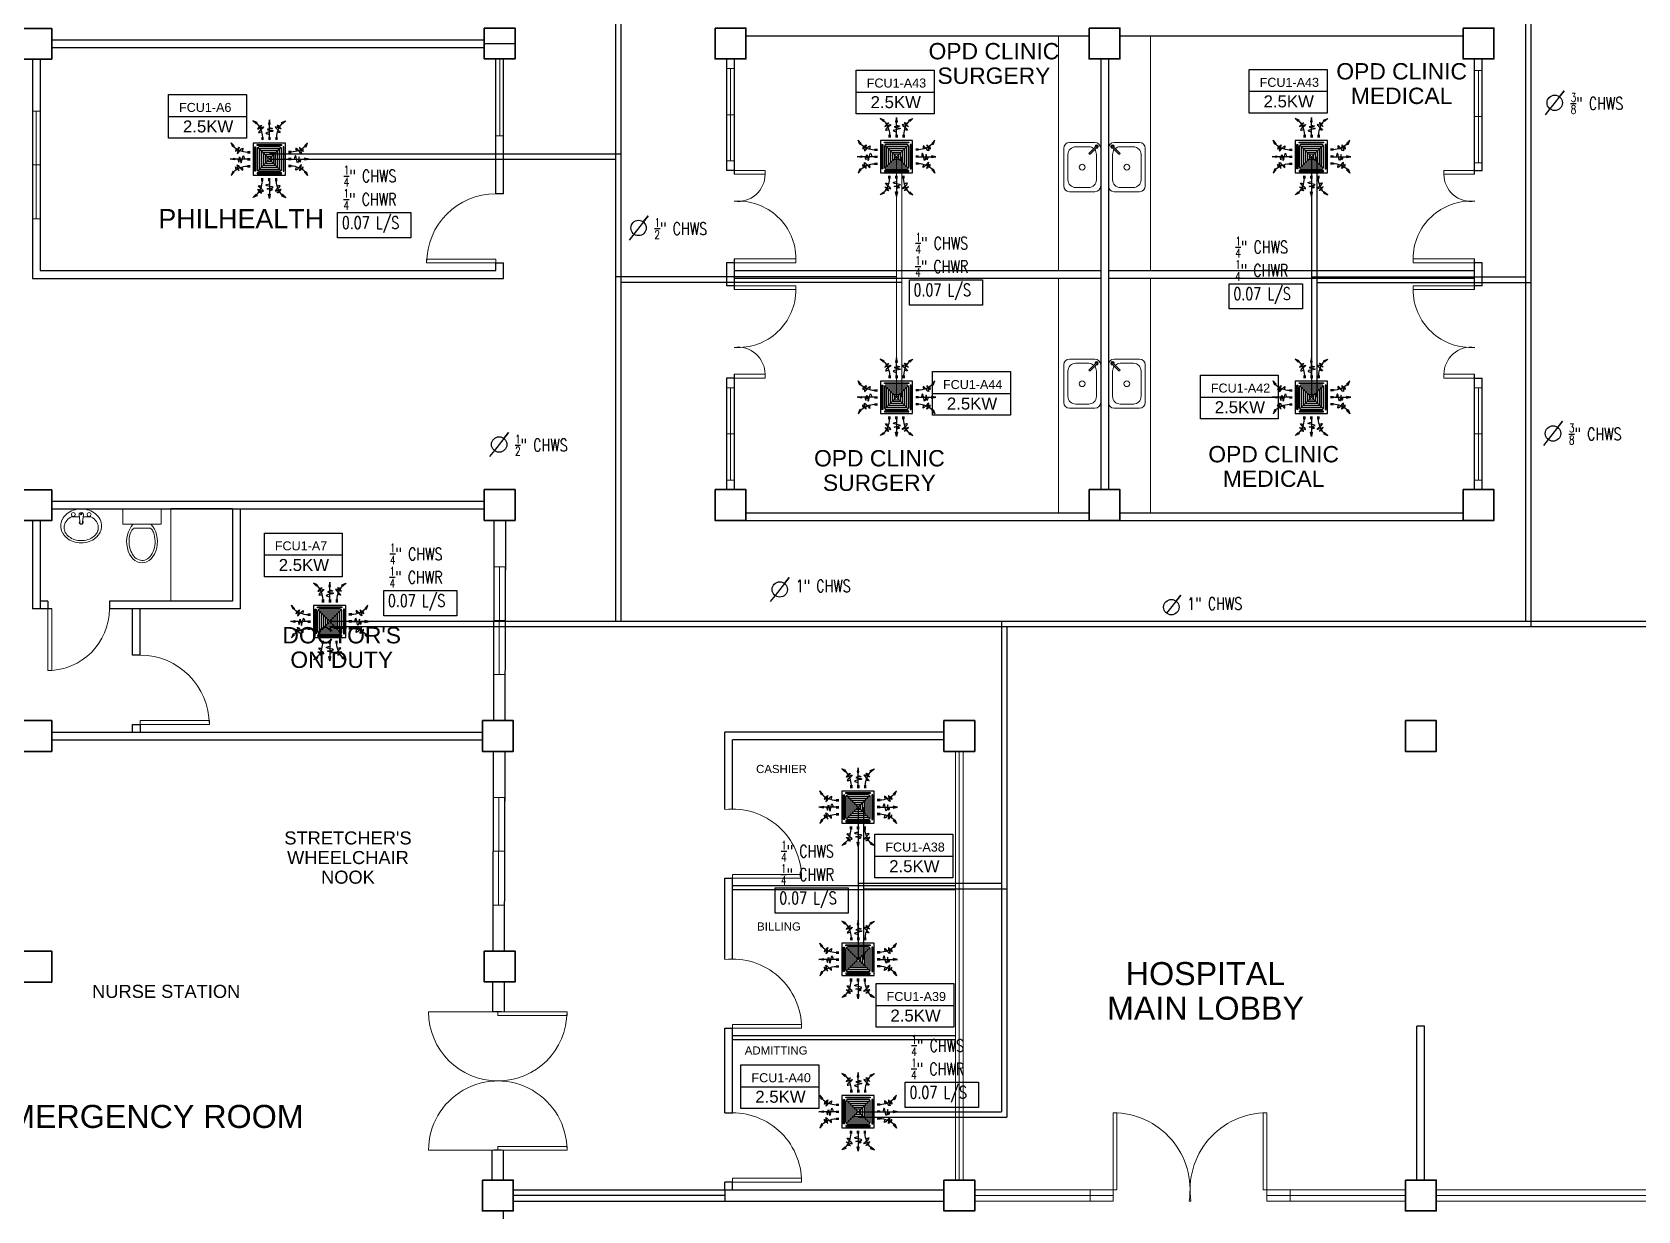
# Model space of a CAD drawing. Header units: millimetres. Extents: x 5 to 430, y 3 to 339.
# Drawn here: x 145.88 to 166.76, y 183.08 to 198.41 of the extents above; entities that cross this region are included whole.
import ezdxf

# ---------------------------------------------------------------- set-up
doc = ezdxf.new("R2010")
doc.units = ezdxf.units.MM
doc.header["$MEASUREMENT"] = 0
for name, color, linetype in [('AIR', 7, 'Continuous'), ('fcu line', 7, 'Continuous'), ('fcu return', 7, 'Continuous'), ('label', 7, 'Continuous'), ('Legends', 7, 'Continuous'), ('pipe label', 7, 'Continuous')]:
    doc.layers.add(name, color=color, linetype=linetype)
doc.styles.add('Arch-Dim', font='simplex.shx', dxfattribs={"width": 0.75})
doc.styles.get("Standard").update_dxf_attribs({"font": 'arial.ttf'})
doc.styles.add('SWISSLT175', font='swissl.ttf', dxfattribs={"height": 0.175})

# ---------------------------------------------------------------- blocks, each defined once
blk = doc.blocks.new('FCU-13000P (CASSETTE SPLIT)')
at = {"layer": 'AIR', "ltscale": 3}
for p, q in [((0, 0.523), (0, 1)), ((-0.193, 0.558), (-0.193, 0.487)), ((-0.162, 0.558), (-0.162, 0.487)), ((-0.016, 0.558), (-0.016, 0.487)), ((0.016, 0.558), (0.016, 0.487)), ((0.162, 0.558), (0.162, 0.487)), ((0.193, 0.558), (0.193, 0.487)), ((-0.523, 0), (-1, 0)), ((-0.558, 0.193), (-0.487, 0.193)), ((-0.558, 0.162), (-0.487, 0.162)), ((-0.558, 0.016), (-0.487, 0.016)), ((0.558, 0.193), (0.487, 0.193)), ((0.558, 0.162), (0.487, 0.162)), ((0.558, 0.016), (0.487, 0.016)), ((0.523, 0), (1, 0)), ((-0.558, -0.016), (-0.487, -0.016)), ((-0.558, -0.162), (-0.487, -0.162)), ((-0.558, -0.193), (-0.487, -0.193)), ((0.558, -0.016), (0.487, -0.016)), ((0.558, -0.162), (0.487, -0.162)), ((0.558, -0.193), (0.487, -0.193)), ((-0.193, -0.558), (-0.193, -0.487)), ((-0.162, -0.558), (-0.162, -0.487)), ((-0.016, -0.558), (-0.016, -0.487)), ((0, -0.523), (0, -1)), ((0.016, -0.558), (0.016, -0.487)), ((0.162, -0.558), (0.162, -0.487)), ((0.193, -0.558), (0.193, -0.487))]:
    blk.add_line(p, q, dxfattribs=at)
at = {"layer": 'AIR'}
for p, q in [((0.295, -0.295), (-0.295, 0.295)), ((0.295, 0.295), (-0.295, -0.295))]:
    blk.add_line(p, q, dxfattribs=at)
at = {"layer": 'AIR', "ltscale": 3}
for points in [[(-0.335, 0.895), (-0.311, 0.932), (-0.416, 0.973)], [(-0.022, 0.89), (0.022, 0.89), (0, 1)], [(0.335, 0.895), (0.311, 0.932), (0.416, 0.973)], [(-0.895, 0.335), (-0.932, 0.311), (-0.973, 0.416)], [(0.895, 0.335), (0.932, 0.311), (0.973, 0.416)], [(-0.89, 0.022), (-0.89, -0.022), (-1, 0)], [(0.89, 0.022), (0.89, -0.022), (1, 0)], [(-0.895, -0.335), (-0.932, -0.311), (-0.973, -0.416)], [(0.895, -0.335), (0.932, -0.311), (0.973, -0.416)], [(-0.335, -0.895), (-0.311, -0.932), (-0.416, -0.973)], [(-0.022, -0.89), (0.022, -0.89), (0, -1)], [(0.335, -0.895), (0.311, -0.932), (0.416, -0.973)]]:
    blk.add_lwpolyline(points, close=True, dxfattribs=at)
at = {"layer": 'AIR'}
for points in [[(-0.323, 0.914, -0.171809), (-0.178, 0.558), (-0.178, 0.522)], [(0.323, 0.914, 0.171809), (0.178, 0.558), (0.178, 0.522)], [(-0.914, 0.323, 0.171809), (-0.558, 0.178), (-0.522, 0.178)], [(0.914, 0.323, -0.171809), (0.558, 0.178), (0.522, 0.178)], [(-0.914, -0.323, -0.171809), (-0.558, -0.178), (-0.522, -0.178)], [(0.914, -0.323, 0.171809), (0.558, -0.178), (0.522, -0.178)], [(-0.323, -0.914, 0.171809), (-0.178, -0.558), (-0.178, -0.522)], [(0.323, -0.914, -0.171809), (0.178, -0.558), (0.178, -0.522)]]:
    blk.add_lwpolyline(points, format="xyb", dxfattribs=at)
for points in [[(-0.41, -0.41), (0.41, -0.41), (0.41, 0.41), (-0.41, 0.41)], [(-0.373, 0.31), (-0.348, 0.31), (-0.348, -0.31), (-0.373, -0.31)], [(-0.31, 0.372), (0.31, 0.372), (0.31, 0.348), (-0.31, 0.348)], [(-0.26, -0.26), (0.26, -0.26), (0.26, 0.26), (-0.26, 0.26)], [(-0.21, -0.21), (0.21, -0.21), (0.21, 0.21), (-0.21, 0.21)], [(-0.16, -0.16), (0.16, -0.16), (0.16, 0.16), (-0.16, 0.16)], [(-0.11, -0.11), (0.11, -0.11), (0.11, 0.11), (-0.11, 0.11)], [(-0.06, -0.06), (0.06, -0.06), (0.06, 0.06), (-0.06, 0.06)], [(0.372, 0.31), (0.348, 0.31), (0.348, -0.31), (0.372, -0.31)], [(-0.31, -0.373), (0.31, -0.373), (0.31, -0.348), (-0.31, -0.348)]]:
    blk.add_lwpolyline(points, close=True, dxfattribs=at)
blk.add_lwpolyline([(-0.26, -0.31), (0.26, -0.31, 0.414214), (0.31, -0.26), (0.31, 0.26, 0.414214), (0.26, 0.31), (-0.26, 0.31, 0.414214), (-0.31, 0.26), (-0.31, -0.26, 0.414214)], format="xyb", close=True, dxfattribs=at)
at = {"layer": 'AIR', "ltscale": 3}
for points in [[(-0.268, 0.84), (-0.231, 0.852), (-0.134, 0.882), (-0.422, 0.704), (0.005, 0.903), (-0.358, 0.645), (-0.239, 0.678), (-0.199, 0.69)], [(0.268, 0.84), (0.231, 0.852), (0.134, 0.882), (0.422, 0.704), (-0.005, 0.903), (0.358, 0.645), (0.239, 0.678), (0.199, 0.69)], [(-0.84, 0.268), (-0.852, 0.231), (-0.882, 0.134), (-0.704, 0.422), (-0.903, -0.005), (-0.645, 0.358), (-0.678, 0.239), (-0.69, 0.199)], [(0.84, 0.268), (0.852, 0.231), (0.882, 0.134), (0.704, 0.422), (0.903, -0.005), (0.645, 0.358), (0.678, 0.239), (0.69, 0.199)], [(-0.84, -0.268), (-0.852, -0.231), (-0.882, -0.134), (-0.704, -0.422), (-0.903, 0.005), (-0.645, -0.358), (-0.678, -0.239), (-0.69, -0.199)], [(0.84, -0.268), (0.852, -0.231), (0.882, -0.134), (0.704, -0.422), (0.903, 0.005), (0.645, -0.358), (0.678, -0.239), (0.69, -0.199)], [(-0.268, -0.84), (-0.231, -0.852), (-0.134, -0.882), (-0.422, -0.704), (0.005, -0.903), (-0.358, -0.645), (-0.239, -0.678), (-0.199, -0.69)], [(0.268, -0.84), (0.231, -0.852), (0.134, -0.882), (0.422, -0.704), (-0.005, -0.903), (0.358, -0.645), (0.239, -0.678), (0.199, -0.69)]]:
    blk.add_open_spline(points, degree=3, knots=[0.0032834, 0.0032834, 0.0032834, 0.0032834, 0.0712567, 0.1924075, 0.3347111, 0.5062145, 0.5813292, 0.5813292, 0.5813292, 0.5813292], dxfattribs=at)
for points in [[(0, 0.8), (0.077, 0.776), (-0.058, 0.755), (0.098, 0.718), (-0.087, 0.663), (0, 0.631)], [(-0.8, 0), (-0.776, -0.077), (-0.755, 0.058), (-0.718, -0.098), (-0.663, 0.087), (-0.631, 0)], [(0.8, 0), (0.776, -0.077), (0.755, 0.058), (0.718, -0.098), (0.663, 0.087), (0.631, 0)], [(0, -0.8), (0.077, -0.776), (-0.058, -0.755), (0.098, -0.718), (-0.087, -0.663), (0, -0.631)]]:
    blk.add_spline(points, degree=3, dxfattribs=at)
for points in [[(-0.416, 0.973), (-0.335, 0.895), (-0.311, 0.932)], [(0, 1), (-0.022, 0.89), (0.022, 0.89)], [(0.416, 0.973), (0.335, 0.895), (0.311, 0.932)], [(-0.973, 0.416), (-0.895, 0.335), (-0.932, 0.311)], [(0.973, 0.416), (0.895, 0.335), (0.932, 0.311)], [(-1, 0), (-0.89, 0.022), (-0.89, -0.022)], [(1, 0), (0.89, 0.022), (0.89, -0.022)], [(-0.973, -0.416), (-0.895, -0.335), (-0.932, -0.311)], [(0.973, -0.416), (0.895, -0.335), (0.932, -0.311)], [(-0.416, -0.973), (-0.335, -0.895), (-0.311, -0.932)], [(0, -1), (-0.022, -0.89), (0.022, -0.89)], [(0.416, -0.973), (0.335, -0.895), (0.311, -0.932)]]:
    blk.add_solid(points, dxfattribs=at)

msp = doc.modelspace()

# ---------------------------------------------------------------- linework, layer by layer
at = {"color": 8, "lineweight": 25}
for p, q in [((155.162, 198.36), (159.625, 198.36)), ((160.025, 198.36), (164.487, 198.36)), ((146.137, 198.307), (151.762, 198.307)), ((146.137, 198.207), (151.762, 198.207)), ((151.762, 198.26), (152.162, 198.26)), ((145.887, 198.057), (145.887, 195.207)), ((145.987, 198.057), (145.987, 195.307)), ((151.912, 196.307), (151.912, 198.06)), ((152.012, 196.307), (152.012, 198.06)), ((154.912, 198.06), (154.912, 196.61)), ((155.012, 198.06), (155.012, 196.56)), ((159.775, 198.06), (159.775, 192.46)), ((159.875, 198.06), (159.875, 192.46)), ((164.637, 196.56), (164.637, 198.06)), ((164.737, 196.61), (164.737, 198.06)), ((155.012, 196.61), (154.912, 196.61)), ((164.637, 196.61), (164.737, 196.61)), ((152.012, 196.307), (151.912, 196.307)), ((151.912, 195.307), (151.912, 195.407)), ((151.912, 195.307), (151.912, 195.407)), ((151.912, 195.407), (152.012, 195.407)), ((152.012, 195.207), (152.012, 195.407)), ((154.912, 195.41), (154.912, 195.11)), ((155.012, 195.41), (154.912, 195.41)), ((155.012, 195.46), (155.012, 195.06)), ((164.637, 195.06), (164.637, 195.46)), ((164.737, 195.41), (164.637, 195.41)), ((164.737, 195.11), (164.737, 195.41)), ((145.887, 195.207), (152.012, 195.207)), ((145.987, 195.307), (151.912, 195.307)), ((155.012, 195.31), (159.775, 195.31)), ((155.012, 195.21), (159.775, 195.21)), ((159.875, 195.31), (164.637, 195.31)), ((159.875, 195.21), (164.637, 195.21)), ((155.012, 195.11), (154.912, 195.11)), ((164.737, 195.11), (164.637, 195.11)), ((155.012, 193.96), (155.012, 192.46)), ((164.637, 192.46), (164.637, 193.96)), ((154.912, 193.91), (154.912, 192.46)), ((155.012, 193.91), (154.912, 193.91)), ((164.637, 193.91), (164.737, 193.91)), ((164.737, 192.46), (164.737, 193.91)), ((146.137, 192.309), (151.762, 192.31)), ((146.137, 192.209), (151.762, 192.21)), ((146.137, 192.209), (148.487, 192.209)), ((148.487, 192.209), (147.687, 192.209)), ((148.487, 192.209), (148.587, 192.209)), ((148.487, 192.209), (148.487, 191.009)), ((148.587, 192.209), (148.587, 190.909)), ((155.162, 192.16), (159.625, 192.16)), ((160.025, 192.16), (164.487, 192.16)), ((145.887, 192.057), (145.887, 190.909)), ((145.987, 192.057), (145.987, 190.909)), ((151.887, 192.06), (151.88, 189.457)), ((152.037, 192.059), (152.03, 189.457)), ((155.162, 192.06), (159.625, 192.06)), ((160.025, 192.06), (164.487, 192.06)), ((145.987, 190.909), (145.887, 190.909)), ((146.087, 191.009), (145.987, 191.009)), ((146.137, 190.909), (145.987, 190.909)), ((146.087, 191.009), (146.087, 190.909)), ((148.487, 191.009), (146.887, 191.009)), ((146.887, 191.009), (146.887, 190.909)), ((148.587, 190.909), (146.887, 190.909)), ((147.187, 190.307), (147.187, 190.909)), ((147.287, 190.307), (147.287, 190.909)), ((147.287, 190.307), (147.187, 190.307)), ((147.187, 189.307), (147.187, 189.407)), ((147.187, 189.407), (147.287, 189.407)), ((147.287, 189.407), (147.287, 189.307)), ((146.137, 189.307), (151.737, 189.307)), ((146.137, 189.207), (151.737, 189.207)), ((154.887, 188.307), (154.887, 189.307)), ((157.737, 189.307), (154.887, 189.307)), ((154.987, 188.302), (154.987, 189.207)), ((154.987, 188.302), (154.987, 189.207)), ((157.737, 189.207), (154.987, 189.207)), ((151.879, 189.057), (151.871, 186.46)), ((152.029, 189.057), (152.021, 186.46)), ((154.887, 186.357), (154.887, 187.407)), ((154.887, 187.407), (154.987, 187.407)), ((154.987, 186.352), (154.987, 187.407)), ((154.987, 186.352), (154.987, 187.407)), ((157.887, 187.307), (154.987, 187.307)), ((157.887, 187.257), (154.987, 187.257)), ((151.87, 186.06), (151.87, 185.671)), ((152.02, 186.06), (152.02, 185.671)), ((151.987, 185.671), (151.87, 185.671)), ((154.887, 184.357), (154.887, 185.457)), ((154.887, 185.457), (154.987, 185.457)), ((154.987, 184.352), (154.987, 185.457)), ((154.987, 184.352), (154.987, 185.457)), ((163.887, 183.482), (163.887, 185.482)), ((163.987, 185.482), (163.887, 185.482)), ((163.987, 183.482), (163.987, 185.482)), ((157.887, 185.357), (154.987, 185.357)), ((157.887, 185.307), (154.987, 185.307)), ((151.862, 183.482), (151.862, 183.871)), ((151.987, 183.871), (151.887, 183.871)), ((152.012, 183.482), (152.012, 183.871)), ((152.137, 183.357), (157.737, 183.357)), ((154.887, 183.357), (154.887, 183.457)), ((154.987, 183.457), (154.887, 183.457)), ((154.987, 183.357), (154.987, 183.457)), ((154.987, 183.357), (154.987, 183.457)), ((154.987, 183.357), (154.987, 183.457)), ((152.137, 183.207), (157.737, 183.207)), ((152.037, 180.46), (152.012, 183.083))]:
    msp.add_line(p, q, dxfattribs=at)
at = {"color": 8, "lineweight": 9}
for p, q in [((159.225, 195.31), (159.225, 198.36)), ((160.425, 195.31), (160.425, 198.36)), ((151.912, 198.06), (151.912, 197.06)), ((151.962, 198.06), (151.962, 197.06)), ((145.887, 196.682), (145.887, 197.382)), ((145.887, 197.382), (145.987, 197.382)), ((145.937, 197.382), (145.937, 195.982)), ((145.987, 197.382), (145.987, 195.982)), ((151.912, 197.06), (152.012, 197.06)), ((145.887, 196.682), (145.987, 196.682)), ((145.987, 195.982), (145.887, 195.982)), ((159.225, 192.16), (159.225, 195.21)), ((160.425, 192.16), (160.425, 195.21)), ((146.506, 192.011), (146.493, 192.133)), ((146.535, 192.011), (146.549, 192.133)), ((147.062, 192.209), (147.562, 192.209)), ((147.062, 192.009), (147.062, 192.209)), ((147.562, 192.209), (147.562, 192.009)), ((147.687, 192.209), (147.687, 191.009)), ((147.562, 192.009), (147.062, 192.009)), ((147.403, 191.959), (147.222, 191.959)), ((152.034, 191.458), (151.886, 191.458)), ((151.886, 191.458), (151.886, 190.058)), ((151.96, 191.458), (151.956, 190.058)), ((152.034, 190.758), (152.034, 191.458)), ((152.034, 190.758), (151.886, 190.758)), ((151.886, 190.058), (152.032, 190.058)), ((157.887, 189.057), (157.887, 183.482)), ((157.937, 189.057), (157.937, 183.482)), ((157.987, 189.057), (157.987, 183.482)), ((152.025, 188.459), (151.877, 188.459)), ((151.877, 188.459), (151.877, 187.059)), ((151.951, 188.459), (151.947, 187.058)), ((152.025, 187.759), (152.025, 188.459)), ((152.025, 187.759), (151.877, 187.759)), ((151.877, 187.059), (152.023, 187.058)), ((158.137, 183.357), (159.987, 183.357)), ((159.987, 183.357), (158.137, 183.357)), ((159.937, 183.357), (159.637, 183.357)), ((159.637, 183.357), (159.637, 183.207)), ((159.937, 183.357), (159.937, 183.207)), ((161.887, 183.357), (163.737, 183.357)), ((163.737, 183.357), (161.887, 183.357)), ((161.937, 183.357), (161.937, 183.207)), ((161.937, 183.357), (162.237, 183.357)), ((162.237, 183.357), (162.237, 183.207)), ((164.137, 183.357), (167.487, 183.357)), ((159.637, 183.282), (158.137, 183.282)), ((158.137, 183.207), (159.937, 183.207)), ((159.637, 183.282), (159.937, 183.282)), ((162.237, 183.282), (161.937, 183.282)), ((161.937, 183.207), (163.737, 183.207)), ((162.237, 183.282), (163.737, 183.282)), ((164.137, 183.282), (167.487, 183.282)), ((164.137, 183.207), (167.487, 183.207))]:
    msp.add_line(p, q, dxfattribs=at)
at = {"color": 8, "linetype": 'ByBlock', "lineweight": 9}
for p, q in [((155.012, 197.935), (154.912, 197.935)), ((154.912, 197.935), (154.912, 196.735)), ((154.962, 197.935), (154.962, 196.735)), ((155.012, 197.335), (155.012, 197.935)), ((164.737, 197.91), (164.637, 197.91)), ((164.637, 197.91), (164.637, 196.71)), ((164.687, 197.91), (164.687, 196.71)), ((164.737, 197.31), (164.737, 197.91)), ((154.912, 197.335), (155.012, 197.335)), ((164.637, 197.31), (164.737, 197.31)), ((154.912, 196.735), (155.012, 196.735)), ((164.637, 196.71), (164.737, 196.71)), ((155.012, 193.785), (154.912, 193.785)), ((154.912, 193.785), (154.912, 192.585)), ((154.962, 193.785), (154.962, 192.585)), ((155.012, 193.185), (155.012, 193.785)), ((164.737, 193.785), (164.637, 193.785)), ((164.637, 193.785), (164.637, 192.585)), ((164.687, 193.785), (164.687, 192.585)), ((164.737, 193.185), (164.737, 193.785)), ((154.912, 193.185), (155.012, 193.185)), ((164.637, 193.185), (164.737, 193.185)), ((154.912, 192.585), (155.012, 192.585)), ((164.637, 192.585), (164.737, 192.585))]:
    msp.add_line(p, q, dxfattribs=at)
at = {"color": 8, "lineweight": 9, "ltscale": 0.4}
for p, q in [((159.295, 196.898), (159.295, 196.408)), ((159.7, 196.973), (159.37, 196.973)), ((159.62, 196.918), (159.45, 196.918)), ((159.716, 196.926), (159.624, 196.835)), ((159.728, 196.914), (159.637, 196.823)), ((159.775, 196.408), (159.775, 196.898)), ((159.875, 196.408), (159.875, 196.898)), ((159.922, 196.914), (160.013, 196.823)), ((159.934, 196.926), (160.025, 196.835)), ((159.95, 196.973), (160.28, 196.973)), ((160.03, 196.918), (160.2, 196.918)), ((160.355, 196.898), (160.355, 196.408)), ((159.35, 196.818), (159.35, 196.488)), ((159.72, 196.488), (159.72, 196.818)), ((159.93, 196.488), (159.93, 196.818)), ((160.3, 196.818), (160.3, 196.488)), ((159.37, 196.333), (159.7, 196.333)), ((159.45, 196.388), (159.62, 196.388)), ((160.28, 196.333), (159.95, 196.333)), ((160.2, 196.388), (160.03, 196.388)), ((159.7, 194.157), (159.37, 194.157)), ((159.95, 194.157), (160.28, 194.157)), ((159.295, 194.082), (159.295, 193.592)), ((159.35, 194.002), (159.35, 193.672)), ((159.62, 194.102), (159.45, 194.102)), ((159.716, 194.11), (159.624, 194.018)), ((159.728, 194.097), (159.637, 194.006)), ((159.72, 193.672), (159.72, 194.002)), ((159.775, 193.592), (159.775, 194.082)), ((159.875, 193.592), (159.875, 194.082)), ((159.922, 194.097), (160.013, 194.006)), ((159.93, 193.672), (159.93, 194.002)), ((159.934, 194.11), (160.025, 194.018)), ((160.03, 194.102), (160.2, 194.102)), ((160.3, 194.002), (160.3, 193.672)), ((160.355, 194.082), (160.355, 193.592)), ((159.45, 193.572), (159.62, 193.572)), ((160.2, 193.572), (160.03, 193.572)), ((159.37, 193.517), (159.7, 193.517)), ((160.28, 193.517), (159.95, 193.517))]:
    msp.add_line(p, q, dxfattribs=at)
at = {"color": 8, "lineweight": 13}
for p, q in [((151.012, 195.457), (151.912, 195.457)), ((151.012, 195.407), (151.012, 195.457)), ((151.912, 195.407), (151.012, 195.407)), ((151.912, 195.457), (151.912, 195.407)), ((146.087, 190.909), (146.087, 190.109)), ((146.137, 190.909), (146.087, 190.909)), ((146.137, 190.109), (146.137, 190.909)), ((146.087, 190.109), (146.137, 190.109)), ((148.187, 189.457), (147.287, 189.457)), ((147.287, 189.457), (147.287, 189.407)), ((147.287, 189.407), (148.187, 189.407)), ((148.187, 189.407), (148.187, 189.457)), ((154.987, 187.407), (154.987, 187.457)), ((155.887, 187.457), (154.987, 187.457)), ((154.987, 187.407), (155.887, 187.407)), ((155.887, 187.407), (155.887, 187.457)), ((151.87, 185.671), (151.037, 185.671)), ((151.937, 185.671), (152.837, 185.671)), ((151.937, 185.621), (151.937, 185.671)), ((152.837, 185.621), (151.937, 185.621)), ((152.837, 185.671), (152.837, 185.621)), ((154.987, 185.457), (154.987, 185.507)), ((155.887, 185.507), (154.987, 185.507)), ((154.987, 185.457), (155.887, 185.457)), ((155.887, 185.457), (155.887, 185.507)), ((159.937, 183.357), (159.937, 184.357)), ((159.937, 184.357), (159.987, 184.357)), ((159.987, 184.357), (159.987, 183.357)), ((161.937, 184.357), (161.887, 184.357)), ((161.887, 184.357), (161.887, 183.357)), ((161.937, 183.357), (161.937, 184.357)), ((151.887, 183.871), (151.038, 183.871)), ((152.837, 183.921), (151.937, 183.921)), ((151.937, 183.921), (151.937, 183.871)), ((151.937, 183.871), (152.837, 183.871)), ((152.837, 183.871), (152.837, 183.921)), ((154.987, 183.457), (154.987, 183.507)), ((155.887, 183.507), (154.987, 183.507)), ((155.887, 183.457), (155.887, 183.507)), ((154.987, 183.457), (155.887, 183.457)), ((159.987, 183.357), (159.937, 183.357)), ((161.887, 183.357), (161.937, 183.357)), ((160.926, 183.207), (160.949, 183.207))]:
    msp.add_line(p, q, dxfattribs=at)
at = {"color": 8, "lineweight": -2}
for p, q in [((151.887, 184.776), (151.887, 184.765)), ((151.987, 184.771), (151.987, 184.771)), ((151.987, 184.771), (151.987, 184.771)), ((154.887, 184.357), (154.987, 184.357)), ((154.887, 183.357), (154.887, 183.207)), ((154.887, 183.282), (152.137, 183.282))]:
    msp.add_line(p, q, dxfattribs=at)
at = {"color": 8, "lineweight": 35}
for points in [[(145.737, 198.457), (146.137, 198.457), (146.137, 198.057), (145.737, 198.057)], [(151.762, 198.46), (152.162, 198.46), (152.162, 198.06), (151.762, 198.06)], [(154.762, 198.46), (155.162, 198.46), (155.162, 198.06), (154.762, 198.06)], [(159.625, 198.46), (160.025, 198.46), (160.025, 198.06), (159.625, 198.06)], [(164.487, 198.46), (164.887, 198.46), (164.887, 198.06), (164.487, 198.06)], [(145.737, 192.457), (146.137, 192.457), (146.137, 192.057), (145.737, 192.057)], [(151.762, 192.46), (152.162, 192.46), (152.162, 192.06), (151.762, 192.06)], [(154.762, 192.46), (155.162, 192.46), (155.162, 192.06), (154.762, 192.06)], [(159.625, 192.46), (160.025, 192.46), (160.025, 192.06), (159.625, 192.06)], [(164.487, 192.46), (164.887, 192.46), (164.887, 192.06), (164.487, 192.06)], [(145.737, 189.457), (146.137, 189.457), (146.137, 189.057), (145.737, 189.057)], [(151.737, 189.457), (152.137, 189.457), (152.137, 189.057), (151.737, 189.057)], [(157.737, 189.457), (158.137, 189.457), (158.137, 189.057), (157.737, 189.057)], [(163.737, 189.457), (164.137, 189.457), (164.137, 189.057), (163.737, 189.057)], [(145.737, 186.457), (146.137, 186.457), (146.137, 186.057), (145.737, 186.057)], [(151.762, 186.46), (152.162, 186.46), (152.162, 186.06), (151.762, 186.06)], [(151.737, 183.482), (152.137, 183.482), (152.137, 183.082), (151.737, 183.082)], [(157.737, 183.482), (158.137, 183.482), (158.137, 183.082), (157.737, 183.082)], [(163.737, 183.482), (164.137, 183.482), (164.137, 183.082), (163.737, 183.082)]]:
    msp.add_lwpolyline(points, close=True, dxfattribs=at)
at = {"color": 8, "lineweight": 9}
for points in [[(151.912, 198.06), (152.012, 198.06), (152.012, 197.06), (151.912, 197.06)], [(154.912, 197.935), (155.012, 197.935), (155.012, 196.735), (154.912, 196.735)], [(164.637, 197.91), (164.737, 197.91), (164.737, 196.71), (164.637, 196.71)], [(145.887, 197.382), (145.987, 197.382), (145.987, 195.982), (145.887, 195.982)], [(154.912, 193.785), (155.012, 193.785), (155.012, 192.585), (154.912, 192.585)], [(164.637, 193.785), (164.737, 193.785), (164.737, 192.585), (164.637, 192.585)], [(151.886, 191.458), (152.032, 191.458), (152.032, 190.058), (151.886, 190.058)], [(151.877, 188.459), (152.023, 188.459), (152.023, 187.058), (151.877, 187.058)], [(152.137, 183.357), (154.887, 183.357), (154.887, 183.207), (152.137, 183.207)]]:
    msp.add_lwpolyline(points, close=True, dxfattribs=at)
at = {"color": 8, "lineweight": 13, "ltscale": 0.03}
for points in [[(155.012, 196.61), (155.012, 196.56), (155.412, 196.56), (155.412, 196.61)], [(164.637, 196.61), (164.637, 196.56), (164.237, 196.56), (164.237, 196.61)], [(155.012, 195.46), (155.012, 195.41), (155.812, 195.41), (155.812, 195.46)], [(164.637, 195.46), (164.637, 195.41), (163.837, 195.41), (163.837, 195.46)], [(155.012, 195.06), (155.012, 195.11), (155.812, 195.11), (155.812, 195.06)], [(164.637, 195.06), (164.637, 195.11), (163.837, 195.11), (163.837, 195.06)], [(155.012, 193.91), (155.012, 193.96), (155.412, 193.96), (155.412, 193.91)], [(164.637, 193.91), (164.637, 193.96), (164.237, 193.96), (164.237, 193.91)]]:
    msp.add_lwpolyline(points, close=True, dxfattribs=at)
at = {"color": 8, "lineweight": 9}
for points in [[(146.743, 191.967, -0.124838), (146.728, 191.904, -0.105788), (146.678, 191.847, -0.086697), (146.609, 191.81, -0.076776), (146.521, 191.797, -0.076776), (146.433, 191.81, -0.086697), (146.364, 191.847, -0.105788), (146.314, 191.904, -0.124838), (146.298, 191.967, -0.124838), (146.314, 192.029, -0.105788), (146.364, 192.087, -0.040067), (146.394, 192.107), (146.497, 192.107, -0.040067)], [(146.545, 192.107), (146.648, 192.107, -0.040067), (146.678, 192.087, -0.105788), (146.728, 192.029, -0.124838), (146.743, 191.967, -0.124838)]]:
    msp.add_lwpolyline(points, format="xyb", dxfattribs=at)
at = {"color": 8, "lineweight": 9, "ltscale": 0.4}
for centre in [(159.535, 196.653), (160.115, 196.653), (159.535, 193.837), (160.115, 193.837)]:
    msp.add_circle(centre, 0.0375, dxfattribs=at)
at = {"color": 8, "lineweight": 9}
for centre, radius in [((146.419, 192.136), 0.0255), ((146.521, 192.142), 0.0095), ((146.623, 192.136), 0.0255)]:
    msp.add_circle(centre, radius, dxfattribs=at)
at = {"color": 8, "lineweight": 9, "ltscale": 0.4}
for centre, radius, start, end in [((159.37, 196.898), 0.075, 90, 180), ((159.45, 196.818), 0.1, 90, 180), ((159.62, 196.818), 0.1, 50.0132, 90), ((159.62, 196.818), 0.1, 0, 39.9868), ((159.7, 196.898), 0.075, 0, 90), ((159.722, 196.92), 0.0217, 248.7565, 201.2435), ((159.722, 196.92), 0.0145, 262.0499, 187.9501), ((159.722, 196.92), 0.00874, 315, 135), ((159.95, 196.898), 0.075, 90, 180), ((159.928, 196.92), 0.0217, 338.7565, 291.2435), ((159.928, 196.92), 0.0145, 352.0499, 277.9501), ((159.928, 196.92), 0.00874, 45, 225), ((160.03, 196.818), 0.1, 140.0132, 180), ((160.03, 196.818), 0.1, 90, 129.9868), ((160.2, 196.818), 0.1, 0, 90), ((160.28, 196.898), 0.075, 0, 90), ((159.631, 196.829), 0.00874, 135, 315), ((160.019, 196.829), 0.00874, 225, 45), ((159.45, 196.488), 0.1, 180, 270), ((159.62, 196.488), 0.1, 270, 0), ((160.03, 196.488), 0.1, 180, 270), ((160.2, 196.488), 0.1, 270, 0), ((159.37, 196.408), 0.075, 180, 270), ((159.7, 196.408), 0.075, 270, 0), ((159.95, 196.408), 0.075, 180, 270), ((160.28, 196.408), 0.075, 270, 0), ((159.37, 194.082), 0.075, 90, 180), ((159.7, 194.082), 0.075, 0, 90), ((159.95, 194.082), 0.075, 90, 180), ((160.28, 194.082), 0.075, 0, 90), ((159.45, 194.002), 0.1, 90, 180), ((159.62, 194.002), 0.1, 50.0132, 90), ((159.631, 194.012), 0.00874, 135, 315), ((159.62, 194.002), 0.1, 0, 39.9868), ((159.722, 194.103), 0.0217, 248.7565, 201.2435), ((159.722, 194.103), 0.0145, 262.0499, 187.9501), ((159.722, 194.103), 0.00874, 315, 135), ((159.928, 194.103), 0.0217, 338.7565, 291.2435), ((159.928, 194.103), 0.0145, 352.0499, 277.9501), ((159.928, 194.103), 0.00874, 45, 225), ((160.03, 194.002), 0.1, 140.0132, 180), ((160.03, 194.002), 0.1, 90, 129.9868), ((160.019, 194.012), 0.00874, 225, 45), ((160.2, 194.002), 0.1, 0, 90), ((159.37, 193.592), 0.075, 180, 270), ((159.45, 193.672), 0.1, 180, 270), ((159.62, 193.672), 0.1, 270, 0), ((159.7, 193.592), 0.075, 270, 0), ((159.95, 193.592), 0.075, 180, 270), ((160.03, 193.672), 0.1, 180, 270), ((160.2, 193.672), 0.1, 270, 0), ((160.28, 193.592), 0.075, 270, 0)]:
    msp.add_arc(centre, radius, start, end, dxfattribs=at)
at = {"color": 8, "lineweight": 13, "ltscale": 0.03}
for centre, radius, start, end in [((155.059, 196.56), 0.353, 262.3719, 0), ((164.591, 196.56), 0.353, 180, 277.6281), ((155.061, 195.46), 0.752, 0, 93.6952), ((164.589, 195.46), 0.752, 86.3048, 180), ((155.061, 195.06), 0.752, 266.3048, 0), ((164.589, 195.06), 0.752, 180, 273.6952), ((155.059, 193.96), 0.353, 0, 97.6281), ((164.591, 193.96), 0.353, 82.3719, 180)]:
    msp.add_arc(centre, radius, start, end, dxfattribs=at)
at = {"color": 8, "lineweight": 13}
for centre, radius, start, end in [((151.912, 195.407), 0.9, 90, 180), ((146.087, 190.909), 0.8, 270, 0), ((147.287, 189.407), 0.9, 0, 90), ((154.987, 187.407), 0.9, 0, 96.3794), ((154.987, 185.457), 0.9, 0, 96.3794), ((151.937, 185.671), 0.9, 180.0054, 359.9976), ((151.937, 183.871), 0.9, 359.9976, 179.9984), ((154.987, 183.457), 0.9, 0, 96.3794), ((159.937, 183.357), 1, 351.3731, 90), ((161.937, 183.357), 1, 90, 188.6269)]:
    msp.add_arc(centre, radius, start, end, dxfattribs=at)
at = {"color": 8, "lineweight": 9}
for centre, radius, start, end in [((146.441, 191.988), 0.185, 153.5873, 180), ((146.48, 191.969), 0.228, 129.8268, 153.5873), ((146.505, 191.939), 0.267, 109.0569, 129.8268), ((146.521, 191.892), 0.317, 90, 109.0569), ((146.521, 192.136), 0.028, 353.7545, 186.2455), ((146.521, 191.892), 0.317, 70.9431, 90), ((146.537, 191.939), 0.267, 50.1732, 70.9431), ((146.562, 191.969), 0.228, 26.4127, 50.1732), ((146.601, 191.988), 0.185, 0, 26.4127), ((146.441, 191.988), 0.185, 180, 206.4127), ((146.48, 192.007), 0.228, 206.4127, 230.1732), ((146.521, 192.034), 0.025, 138.7978, 233.6932), ((146.521, 192.105), 0.0948, 261.2026, 278.7974), ((146.521, 192.034), 0.025, 251.3793, 288.6207), ((146.521, 192.034), 0.025, 306.3068, 41.2022), ((146.562, 192.007), 0.228, 309.8268, 333.5873), ((146.601, 191.988), 0.185, 333.5873, 0), ((147.222, 191.909), 0.05, 90, 151.9916), ((147.403, 191.909), 0.05, 28.1501, 90), ((146.505, 192.037), 0.267, 230.1732, 250.9431), ((146.521, 192.084), 0.317, 250.9431, 270), ((146.521, 192.084), 0.317, 270, 289.0569), ((146.537, 192.037), 0.267, 289.0569, 309.8268)]:
    msp.add_arc(centre, radius, start, end, dxfattribs=at)
at = {"color": 8, "lineweight": 9, "extrusion": (0, 0, -1)}
msp.add_ellipse((147.312, 191.784), major_axis=(0, 0.275), ratio=0.727273, start_param=0.612555, end_param=5.670631, dxfattribs=at)
at = {"color": 8, "lineweight": 9}
msp.add_open_spline([(147.447, 191.932), (147.456, 191.916), (147.463, 191.898), (147.49, 191.806), (147.485, 191.719), (147.427, 191.588), (147.377, 191.546), (147.279, 191.533), (147.227, 191.559), (147.153, 191.67), (147.135, 191.754), (147.151, 191.867), (147.162, 191.902), (147.178, 191.932)], degree=3, knots=[0.937253, 0.937253, 0.937253, 0.937253, 1.185372, 1.185372, 2.113864, 2.113864, 3.042356, 3.042356, 3.970847, 3.970847, 4.899339, 4.899339, 5.346062, 5.346062, 5.346062, 5.346062], dxfattribs=at)
at = {"layer": 'fcu line', "linetype": 'Continuous'}
for p, q in [((153.467, 201.497), (153.467, 190.745)), ((165.301, 190.745), (165.301, 199.233)), ((148.967, 196.757), (153.467, 196.757)), ((162.515, 196.789), (162.515, 193.66)), ((157.121, 195.225), (153.467, 195.225)), ((162.515, 195.225), (165.301, 195.225)), ((177.212, 190.745), (149.752, 190.745)), ((158.486, 190.745), (158.486, 184.372)), ((156.621, 187.341), (158.486, 187.341)), ((156.621, 184.372), (158.486, 184.372))]:
    msp.add_line(p, q, dxfattribs=at)
at = {"layer": 'fcu line'}
for p, q in [((165.802, 197.646), (165.616, 197.411)), ((165.74, 197.568), (165.802, 197.646)), ((165.616, 197.411), (165.554, 197.332)), ((153.891, 196.019), (153.705, 195.783)), ((153.829, 195.94), (153.891, 196.019)), ((153.705, 195.783), (153.643, 195.705)), ((165.78, 193.348), (165.595, 193.112)), ((165.718, 193.269), (165.78, 193.348)), ((152.078, 193.204), (151.893, 192.969)), ((152.016, 193.126), (152.078, 193.204)), ((165.595, 193.112), (165.533, 193.033)), ((151.893, 192.969), (151.831, 192.89)), ((155.727, 191.319), (155.541, 191.083)), ((155.665, 191.241), (155.727, 191.319)), ((155.541, 191.083), (155.479, 191.005)), ((160.818, 191.089), (160.632, 190.854)), ((160.756, 191.011), (160.818, 191.089))]:
    msp.add_line(p, q, dxfattribs=at)
at = {"layer": 'fcu line', "linetype": 'Continuous', "lineweight": 0}
msp.add_line((157.121, 196.789), (157.121, 193.66), dxfattribs=at)
at = {"layer": 'fcu line', "linetype": 'Continuous', "lineweight": 25}
msp.add_line((156.621, 188.331), (156.621, 186.352), dxfattribs=at)
at = {"layer": 'fcu line'}
for centre in [(165.678, 197.489), (153.767, 195.862), (151.955, 193.047), (165.656, 193.19), (155.603, 191.162), (160.694, 190.932)]:
    msp.add_circle(centre, 0.1, dxfattribs=at)
at = {"layer": 'fcu return', "linetype": 'Continuous'}
for p, q in [((153.537, 201.567), (153.537, 190.745)), ((165.371, 190.675), (165.371, 199.163)), ((148.967, 196.827), (153.537, 196.827)), ((162.585, 196.789), (162.585, 193.66)), ((157.191, 195.155), (153.537, 195.155)), ((162.585, 195.155), (165.371, 195.155)), ((177.142, 190.675), (149.752, 190.675)), ((158.556, 190.675), (158.556, 184.302)), ((156.691, 187.271), (158.556, 187.271)), ((156.621, 184.302), (158.556, 184.302))]:
    msp.add_line(p, q, dxfattribs=at)
at = {"layer": 'fcu return', "linetype": 'Continuous', "lineweight": 0}
msp.add_line((157.191, 196.789), (157.191, 193.66), dxfattribs=at)
at = {"layer": 'fcu return', "linetype": 'Continuous', "lineweight": 25}
msp.add_line((156.691, 188.331), (156.691, 186.352), dxfattribs=at)
at = {"layer": 'Legends', "linetype": 'Continuous', "lineweight": 25}
for p, q in [((156.598, 197.629), (157.61, 197.629)), ((161.706, 197.639), (162.718, 197.639)), ((147.657, 197.313), (148.669, 197.313)), ((157.589, 193.71), (158.601, 193.71)), ((161.071, 193.663), (162.083, 193.663)), ((148.902, 191.611), (149.914, 191.611)), ((156.839, 187.695), (157.852, 187.695)), ((156.855, 185.753), (157.868, 185.753)), ((155.098, 184.697), (156.111, 184.697))]:
    msp.add_line(p, q, dxfattribs=at)
at = {"layer": 'Legends'}
for points in [[(156.598, 197.913), (157.61, 197.913), (157.61, 197.345), (156.598, 197.345)], [(161.706, 197.923), (162.718, 197.923), (162.718, 197.355), (161.706, 197.355)], [(147.657, 197.597), (148.669, 197.597), (148.669, 197.029), (147.657, 197.029)], [(157.589, 193.994), (158.601, 193.994), (158.601, 193.426), (157.589, 193.426)], [(161.071, 193.947), (162.083, 193.947), (162.083, 193.379), (161.071, 193.379)], [(148.902, 191.895), (149.914, 191.895), (149.914, 191.327), (148.902, 191.327)], [(156.839, 187.979), (157.852, 187.979), (157.852, 187.411), (156.839, 187.411)], [(156.855, 186.037), (157.868, 186.037), (157.868, 185.469), (156.855, 185.469)], [(155.098, 184.981), (156.111, 184.981), (156.111, 184.413), (155.098, 184.413)]]:
    msp.add_lwpolyline(points, close=True, dxfattribs=at)
at = {"layer": 'pipe label', "color": 7, "linetype": 'Continuous', "lineweight": 25}
for points in [[(149.855, 196.061), (150.806, 196.061), (150.806, 195.733), (149.855, 195.733)], [(157.288, 195.188), (158.24, 195.188), (158.24, 194.86), (157.288, 194.86)], [(161.447, 195.136), (162.398, 195.136), (162.398, 194.809), (161.447, 194.809)], [(150.454, 191.147), (151.406, 191.147), (151.406, 190.82), (150.454, 190.82)], [(155.542, 187.282), (156.493, 187.282), (156.493, 186.954), (155.542, 186.954)], [(157.235, 184.754), (158.186, 184.754), (158.186, 184.427), (157.235, 184.427)]]:
    msp.add_lwpolyline(points, close=True, dxfattribs=at)

# ---------------------------------------------------------------- block references
at = {"layer": 'AIR', "xscale": 0.5113536813550488, "yscale": 0.5113536813550488, "zscale": 0.5113536813550488}
for p in [(157.121, 196.789), (162.515, 196.789), (148.967, 196.757), (157.121, 193.66), (162.515, 193.66), (149.752, 190.745), (156.621, 188.331), (156.621, 186.352), (156.621, 184.372)]:
    msp.add_blockref('FCU-13000P (CASSETTE SPLIT)', p, dxfattribs=at)

# ---------------------------------------------------------------- texts
at = {"layer": 'label', "color": 8, "linetype": 'ByBlock', "lineweight": 9, "ltscale": 0.4, "char_height": 0.2125, "attachment_point": 5, "line_spacing_factor": 0.9, "style": 'SWISSLT175'}
for s, insert in [('OPD CLINIC\\PSURGERY', (158.387, 198)), ('OPD CLINIC\\PMEDICAL', (163.688, 197.738)), ('OPD CLINIC\\PSURGERY', (156.898, 192.707)), ('OPD CLINIC\\PMEDICAL', (162.024, 192.76))]:
    msp.add_mtext(s, dxfattribs=dict(at, insert=insert))
at = {"layer": 'label', "color": 8, "lineweight": -2, "ltscale": 0.4, "attachment_point": 5, "line_spacing_factor": 0.9, "style": 'SWISSLT175'}
for s, insert, char_height in [('PHILHEALTH', (148.601, 195.983), 0.25), ("DOCTOR'S\\PON DUTY", (149.908, 190.406), 0.2125), ('CASHIER', (155.625, 188.827), 0.1062), ("STRETCHER'S\\PWHEELCHAIR\\PNOOK", (149.989, 187.675), 0.17), ('BILLING', (155.593, 186.779), 0.1062), ('NURSE STATION', (147.626, 185.935), 0.17), ('ADMITTING', (155.556, 185.167), 0.1062), ('EMERGENCY ROOM', (147.352, 184.308), 0.3)]:
    msp.add_mtext(s, dxfattribs=dict(at, insert=insert, char_height=char_height))
at = {"layer": 'label', "color": 8, "ltscale": 0.4, "insert": (161.138, 185.94), "char_height": 0.3, "attachment_point": 5, "line_spacing_factor": 0.9, "style": 'SWISSLT175'}
msp.add_mtext('HOSPITAL\\PMAIN LOBBY', dxfattribs=at)
at = {"layer": 'Legends', "linetype": 'Continuous', "lineweight": 25, "attachment_point": 1}
for s, width, insert, char_height in [('FCU1-A43', 0.44811, (156.734, 197.805), 0.117), ('FCU1-A43', 0.44811, (161.842, 197.814), 0.117), ('2.5KW', 0.23674, (156.784, 197.576), 0.156), ('2.5KW', 0.23674, (161.893, 197.586), 0.156), ('FCU1-A6', 0.44811, (147.793, 197.488), 0.117), ('2.5KW', 0.23674, (147.844, 197.26), 0.156), ('FCU1-A44', 0.44811, (157.725, 193.885), 0.117), ('FCU1-A42', 0.44811, (161.207, 193.839), 0.117), ('2.5KW', 0.23674, (157.776, 193.657), 0.156), ('2.5KW', 0.23674, (161.258, 193.61), 0.156), ('FCU1-A7', 0.44811, (149.038, 191.787), 0.117), ('2.5KW', 0.23674, (149.089, 191.558), 0.156), ('FCU1-A38', 0.44811, (156.976, 187.871), 0.117), ('2.5KW', 0.23674, (157.026, 187.642), 0.156), ('FCU1-A39', 0.44811, (156.992, 185.928), 0.117), ('2.5KW', 0.23674, (157.042, 185.7), 0.156), ('FCU1-A40', 0.44811, (155.235, 184.872), 0.117), ('2.5KW', 0.23674, (155.285, 184.644), 0.156)]:
    msp.add_mtext_dynamic_manual_height_columns(s, width=width, gutter_width=1.011, heights=[0], dxfattribs=dict(at, insert=insert, char_height=char_height))
at = {"layer": 'pipe label', "color": 7, "linetype": 'Continuous', "lineweight": 25, "char_height": 0.16, "attachment_point": 1, "style": 'Arch-Dim'}
for s, width, insert in [('\\A1;{\\H0.7x;\\S3/8;}" CHWS', 1.17294, (165.885, 197.615)), ('\\A1;{\\H0.7x;\\S1/4;}" CHWS', 0.88035, (149.934, 196.671)), ('\\A1;{\\H0.7x;\\S1/4;}" CHWR', 0.88035, (149.931, 196.368)), ('0.07 L/S', 0.89967, (149.91, 196.01)), ('\\A1;{\\H0.7x;\\S1/2;}" CHWS', 1.17294, (153.974, 195.988)), ('\\A1;{\\H0.7x;\\S1/4;}" CHWS', 0.88035, (157.367, 195.798)), ('\\A1;{\\H0.7x;\\S1/4;}" CHWS', 0.88035, (161.526, 195.747)), ('\\A1;{\\H0.7x;\\S1/4;}" CHWR', 0.88035, (157.364, 195.495)), ('\\A1;{\\H0.7x;\\S1/4;}" CHWR', 0.88035, (161.523, 195.444)), ('0.07 L/S', 0.89967, (157.343, 195.137)), ('0.07 L/S', 0.89967, (161.501, 195.086)), ('\\A1;{\\H0.7x;\\S1/2;}" CHWS', 1.17294, (152.161, 193.173)), ('\\A1;{\\H0.7x;\\S3/8;}" CHWS', 1.17294, (165.863, 193.317)), ('\\A1;{\\H0.7x;\\S1/4;}" CHWS', 0.88035, (150.534, 191.758)), ('\\A1;{\\H0.7x;\\S1/4;}" CHWR', 0.88035, (150.53, 191.455)), ('\\A1;{\\H1x;1}" CHWS', 1.17294, (155.81, 191.288)), ('0.07 L/S', 0.89967, (150.509, 191.097)), ('\\A1;{\\H1x;1}" CHWS', 1.17294, (160.901, 191.058)), ('\\A1;{\\H0.7x;\\S1/4;}" CHWS', 0.88035, (155.621, 187.893)), ('\\A1;{\\H0.7x;\\S1/4;}" CHWR', 0.88035, (155.618, 187.59)), ('0.07 L/S', 0.89967, (155.597, 187.231)), ('\\A1;{\\H0.7x;\\S1/4;}" CHWS', 0.88035, (157.314, 185.365)), ('\\A1;{\\H0.7x;\\S1/4;}" CHWR', 0.88035, (157.311, 185.062)), ('0.07 L/S', 0.89967, (157.29, 184.704))]:
    msp.add_mtext_dynamic_manual_height_columns(s, width=width, gutter_width=1.011, heights=[0], dxfattribs=dict(at, insert=insert))

doc.saveas('drawing.dxf')
